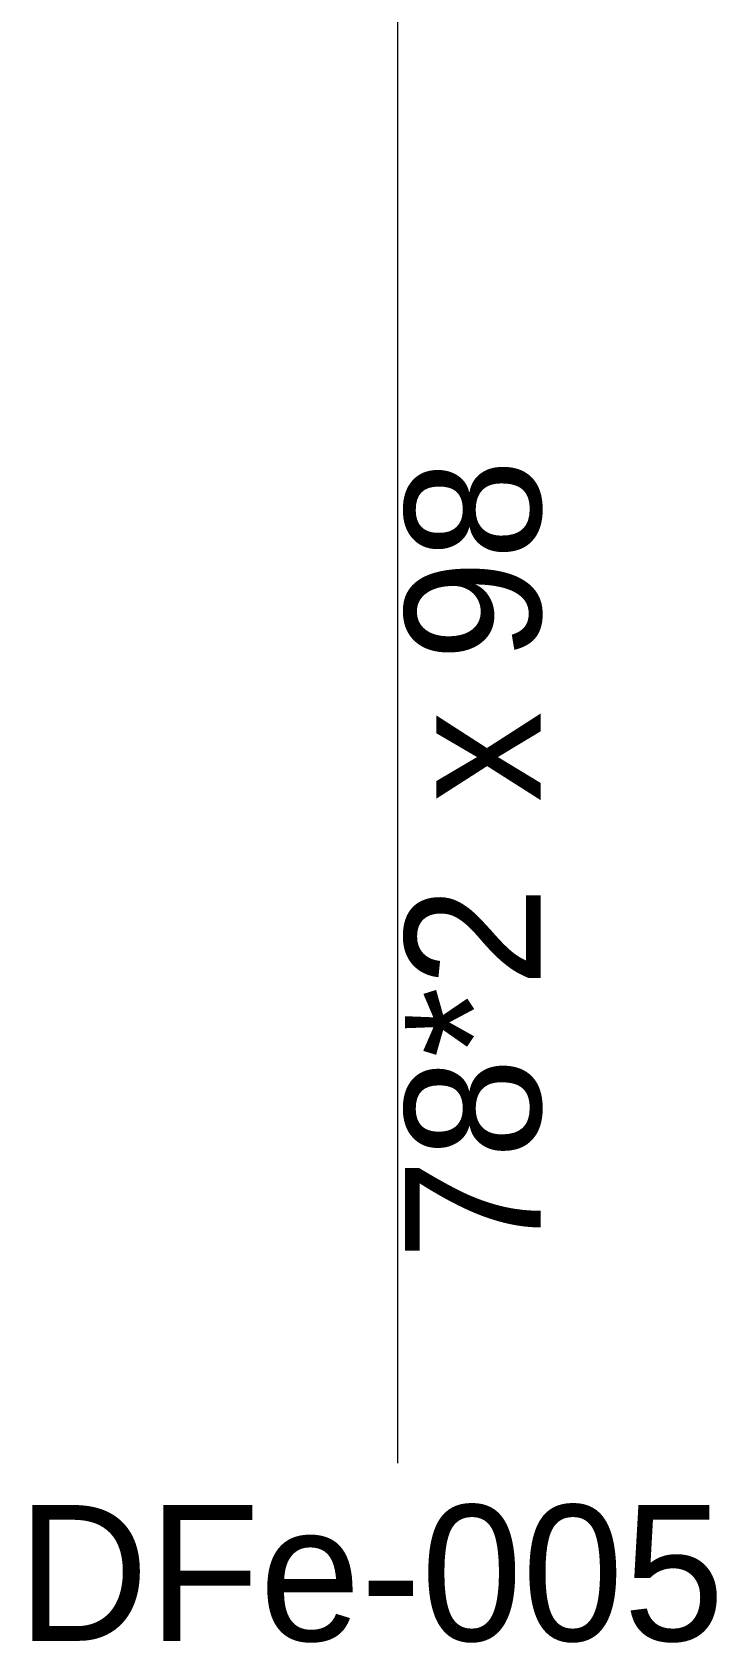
# Model space of a CAD drawing. Header units: metres. Extents: x -3 to 171, y -23 to 41.
# Drawn here: x 16.44 to 16.818, y -15.98 to -15.09 of the extents above; entities that cross this region are included whole.
import ezdxf

# ---------------------------------------------------------------- set-up
doc = ezdxf.new("R2010")
doc.units = ezdxf.units.M
doc.header["$MEASUREMENT"] = 0
doc.layers.add('5._2.DG PP STG1_1_325 Dachfenster', color=7, linetype='Continuous')
doc.styles.add('ERSTELLTER_STIL_2', font='')
doc.styles.get('ERSTELLTER_STIL_2').set_extended_font_data('Eurostile')

msp = doc.modelspace()

# ---------------------------------------------------------------- linework, layer by layer
at = {"layer": '5._2.DG PP STG1_1_325 Dachfenster', "color": 7, "linetype": 'Continuous', "lineweight": 13, "ltscale": 1000}
msp.add_line((16.64185, -15.88032), (16.64185, -13.9497), dxfattribs=at)

# ---------------------------------------------------------------- texts
at = {"layer": '5._2.DG PP STG1_1_325 Dachfenster', "color": 7, "linetype": 'Continuous', "lineweight": 13, "insert": (16.74262, -15.76807), "char_height": 0.075, "attachment_point": 7, "rotation": 90, "style": 'ERSTELLTER_STIL_2'}
msp.add_mtext('\\A1;{\\pql;\\pt0;\\fEurostile|b0|i0|c0|p0;\\W1.000000;78*2\\fEurostile|b0|i0|c0|p0;\\W1.000000;\\A1{\\H.66x;\\S^  ;}\\fEurostile|b0|i0|c0|p0;\\W1.000000; x 98\\fEurostile|b0|i0|c0|p0;\\W1.000000;\\A1{\\H.66x;\\S^  ;}}', dxfattribs=at)
at = {"layer": '5._2.DG PP STG1_1_325 Dachfenster', "color": 7, "linetype": 'Continuous', "lineweight": 13, "insert": (16.43185, -15.97952), "char_height": 0.075, "attachment_point": 7, "style": 'ERSTELLTER_STIL_2'}
msp.add_mtext('\\A1;{\\pql;\\pt0;\\fEurostile|b0|i0|c0|p0;\\W1.000000;DFe-005\\fEurostile|b0|i0|c0|p0;\\W1.000000;\\fEurostile|b0|i0|c0|p0;\\W1.000000;\\fEurostile|b0|i0|c0|p0;\\W1.000000;}', dxfattribs=at)

doc.saveas('drawing.dxf')
